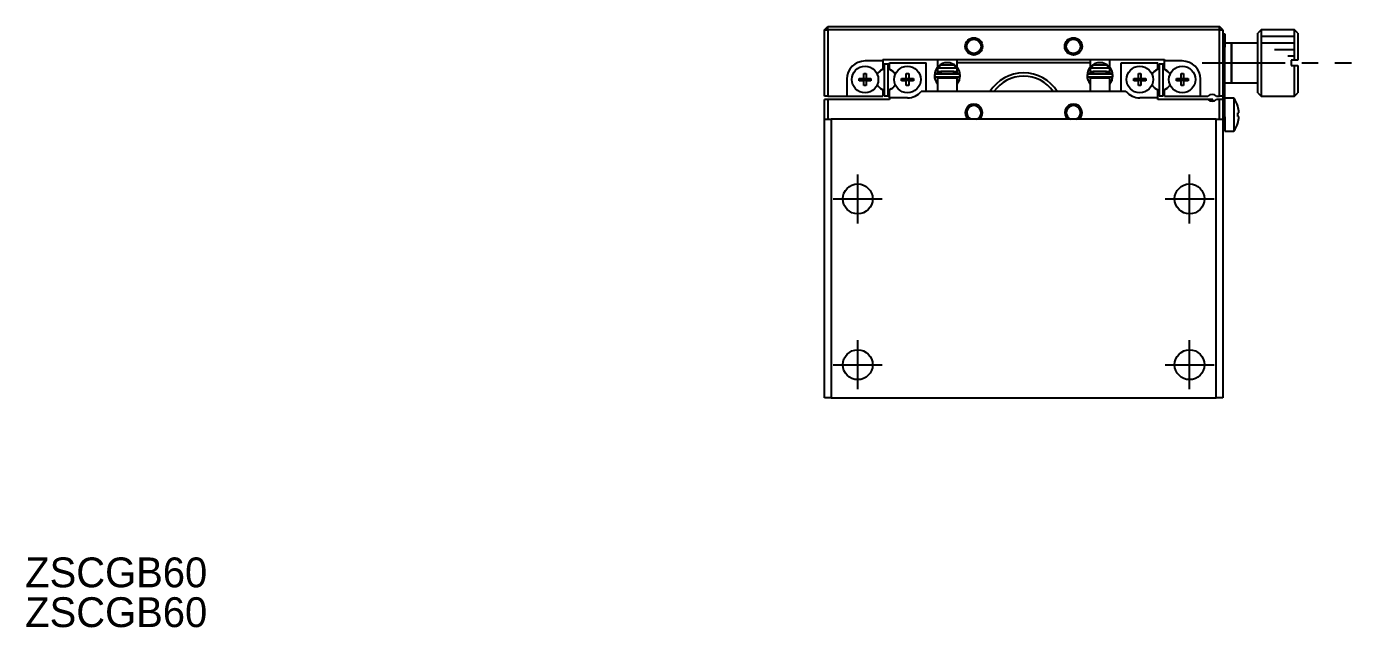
# Model space of a CAD drawing. Extents: x 36 to 387, y -13 to 301.
# Drawn here: x 36.3 to 236, y -13.5 to 77.2 of the extents above; entities that cross this region are included whole.
import ezdxf

# ---------------------------------------------------------------- set-up
doc = ezdxf.new("R2010")
doc.units = 0
doc.header["$LTSCALE"] = 10
doc.linetypes.add('CENTER', pattern=[2, 1.25, -0.25, 0.25, -0.25])
doc.layers.get('0').update_dxf_attribs({"linetype": 'CONTINUOUS'})
doc.layers.add('CENTER', color=1, linetype='CENTER')
doc.styles.get("Standard").update_dxf_attribs({"font": 'FGP教科書体NT-M'})

msp = doc.modelspace()

# ---------------------------------------------------------------- linework, layer by layer
at = {"color": 7, "linetype": 'CONTINUOUS'}
for p, q in [((156.584228, 76.668011), (157.084228, 77.168011)), ((156.584228, 66.668011), (156.584228, 76.668011)), ((156.584228, 76.668011), (157.084228, 76.668011)), ((157.084228, 76.668011), (157.084228, 77.168011)), ((157.084228, 77.168011), (216.084228, 77.168011)), ((157.084228, 76.668011), (157.084228, 66.668011)), ((216.084228, 76.668011), (157.084228, 76.668011)), ((216.084228, 76.668011), (216.084228, 77.168011)), ((216.584228, 76.668011), (216.084228, 77.168011)), ((216.084228, 66.668011), (216.084228, 76.668011)), ((216.084228, 76.668011), (216.584228, 76.668011)), ((216.584228, 76.668011), (216.584228, 66.668011)), ((216.584228, 76.068011), (216.884228, 76.068011)), ((216.884228, 76.068011), (216.884228, 74.068011)), ((222.384228, 76.668011), (221.884228, 76.168011)), ((221.884228, 71.668011), (221.884228, 76.168011)), ((222.384228, 76.668011), (222.384228, 71.668011)), ((227.384228, 76.668011), (222.384228, 76.668011)), ((227.384228, 72.068011), (227.384228, 76.668011)), ((227.884228, 76.168011), (227.384228, 76.668011)), ((227.884228, 76.168011), (227.884228, 72.068011)), ((217.884228, 74.668011), (216.884228, 74.668011)), ((216.884228, 64.943011), (216.884228, 74.068011)), ((217.884228, 74.668011), (217.884228, 71.668011)), ((217.884228, 68.668011), (217.884228, 74.668011)), ((221.884228, 74.668011), (217.884228, 74.668011)), ((165.384228, 71.968011), (162.684228, 71.968011)), ((165.384228, 72.168011), (207.784228, 72.168011)), ((165.384228, 72.168011), (165.384228, 71.968011)), ((165.384228, 71.968011), (165.384228, 70.718816)), ((173.584228, 72.168011), (173.584228, 71.003798)), ((176.584228, 71.0037), (176.584228, 72.168011)), ((196.584228, 72.168011), (196.584228, 71.003798)), ((199.584228, 71.0037), (199.584228, 72.168011)), ((207.784228, 72.168011), (207.784228, 71.968011)), ((210.484228, 71.968011), (207.784228, 71.968011)), ((207.784228, 70.718816), (207.784228, 71.968011)), ((226.884228, 72.068011), (226.884228, 71.268011)), ((227.384228, 72.068011), (226.884228, 72.068011)), ((227.884228, 72.068011), (227.384228, 72.068011)), ((162.504228, 70.054372), (162.864228, 70.054372)), ((162.504228, 69.348011), (162.504228, 70.054372)), ((162.864228, 70.054372), (162.864228, 69.348011)), ((165.384228, 70.718816), (165.124133, 70.56865)), ((165.584228, 71.468011), (165.584228, 66.668011)), ((166.184228, 71.468011), (165.584228, 71.468011)), ((166.184228, 66.668011), (166.184228, 71.468011)), ((166.384228, 70.718816), (166.384228, 71.668011)), ((166.384228, 71.668011), (171.884228, 71.668011)), ((166.384228, 70.718816), (166.644323, 70.56865)), ((168.904228, 70.054372), (169.264228, 70.054372)), ((168.904228, 69.348011), (168.904228, 70.054372)), ((169.264228, 70.054372), (169.264228, 69.348011)), ((171.884228, 67.368011), (171.884228, 71.668011)), ((176.834228, 69.963011), (173.334228, 69.963011)), ((173.540862, 69.963066), (173.648673, 70.368171)), ((173.642226, 70.868011), (173.584228, 70.868011)), ((173.584228, 70.868011), (173.584228, 70.368011)), ((173.584228, 70.368011), (174.084228, 70.368011)), ((173.584228, 70.368011), (176.584228, 70.368011)), ((173.584228, 70.180401), (173.584228, 70.168011)), ((173.584228, 70.168011), (174.084228, 70.168011)), ((173.642226, 70.868011), (174.171373, 71.368011)), ((176.533474, 70.868011), (173.642226, 70.868011)), ((176.084228, 70.368011), (174.084228, 70.368011)), ((174.084228, 70.368011), (176.084228, 70.368011)), ((174.084228, 70.368011), (174.084228, 69.963011)), ((174.164128, 71.368011), (174.171373, 71.368011)), ((174.171373, 71.368011), (176.004328, 71.368011)), ((176.004328, 71.368011), (176.533474, 70.868011)), ((176.084228, 70.368011), (176.584166, 70.368011)), ((176.084228, 69.963011), (176.084228, 70.368011)), ((176.084228, 70.168011), (176.584228, 70.168011)), ((176.519447, 70.368165), (176.62791, 69.963033)), ((176.584228, 70.868011), (176.533474, 70.868011)), ((196.58423, 71.668011), (176.584228, 71.668011)), ((176.584228, 70.368011), (176.584228, 70.868011)), ((176.584228, 70.168011), (176.584228, 70.179368)), ((176.584228, 69.963011), (176.584228, 70.168011)), ((199.834228, 69.963011), (196.334228, 69.963011)), ((196.540862, 69.963066), (196.648673, 70.368171)), ((196.642226, 70.868011), (196.584228, 70.868011)), ((196.584228, 70.868011), (196.584228, 70.368011)), ((196.584228, 70.368011), (199.584228, 70.368011)), ((196.584228, 70.368011), (197.084228, 70.368011)), ((196.584228, 70.180401), (196.584228, 70.168011)), ((196.584228, 70.168011), (197.084228, 70.168011)), ((196.58423, 69.963011), (196.584229, 70.168011)), ((196.642226, 70.868011), (197.171373, 71.368011)), ((199.533474, 70.868011), (196.642226, 70.868011)), ((199.084228, 70.368011), (197.084228, 70.368011)), ((197.084228, 70.368011), (199.084228, 70.368011)), ((197.084228, 70.368011), (197.084228, 69.963011)), ((197.164128, 71.368011), (197.171373, 71.368011)), ((197.171373, 71.368011), (199.004328, 71.368011)), ((199.004328, 71.368011), (199.533474, 70.868011)), ((199.084228, 70.368011), (199.584166, 70.368011)), ((199.084228, 69.963011), (199.084228, 70.368011)), ((199.084228, 70.168011), (199.584228, 70.168011)), ((199.519447, 70.368165), (199.62791, 69.963033)), ((199.584228, 70.868011), (199.533474, 70.868011)), ((199.584228, 70.368011), (199.584228, 70.868011)), ((199.584228, 70.168011), (199.584228, 70.179368)), ((201.284228, 67.368011), (201.284228, 71.668011)), ((201.284228, 71.668011), (206.784228, 71.668011)), ((203.904228, 70.054372), (204.264228, 70.054372)), ((203.904228, 69.348011), (203.904228, 70.054372)), ((204.264228, 70.054372), (204.264228, 69.348011)), ((206.784228, 70.718816), (206.524133, 70.56865)), ((206.784228, 70.718816), (206.784228, 71.668011)), ((206.984228, 71.468011), (206.984228, 66.668011)), ((207.584228, 71.468011), (206.984228, 71.468011)), ((207.584228, 66.668011), (207.584228, 71.468011)), ((207.784228, 70.718816), (208.044323, 70.56865)), ((210.304228, 70.054372), (210.664228, 70.054372)), ((210.304228, 69.348011), (210.304228, 70.054372)), ((210.664228, 70.054372), (210.664228, 69.348011)), ((217.884228, 71.668011), (217.884228, 68.668011)), ((221.884228, 67.168011), (221.884228, 71.668011)), ((222.384228, 71.668011), (222.384228, 66.668011)), ((226.884228, 71.268011), (227.384228, 71.268011)), ((227.384228, 66.668011), (227.384228, 71.268011)), ((227.384228, 71.268011), (227.884228, 71.268011)), ((227.884228, 71.268011), (227.884228, 67.168011)), ((159.934228, 69.218011), (159.934228, 66.668011)), ((161.797866, 69.348011), (162.504228, 69.348011)), ((161.797866, 68.988011), (161.797866, 69.348011)), ((162.504228, 68.988011), (161.797866, 68.988011)), ((162.5146, 69.337638), (162.504228, 69.348011)), ((162.5146, 68.998383), (162.504228, 68.988011)), ((162.504228, 68.281649), (162.504228, 68.988011)), ((162.864228, 68.281649), (162.504228, 68.281649)), ((162.5146, 68.998383), (162.5146, 69.337638)), ((162.5146, 69.337638), (162.853856, 69.337638)), ((162.853856, 68.998383), (162.5146, 68.998383)), ((162.853856, 69.337638), (162.864228, 69.348011)), ((162.853856, 69.337638), (162.853856, 68.998383)), ((162.853856, 68.998383), (162.864228, 68.988011)), ((162.864228, 69.348011), (163.570589, 69.348011)), ((162.864228, 68.988011), (162.864228, 68.281649)), ((163.570589, 68.988011), (162.864228, 68.988011)), ((163.570589, 69.348011), (163.570589, 68.988011)), ((168.197866, 69.348011), (168.904228, 69.348011)), ((168.197866, 68.988011), (168.197866, 69.348011)), ((168.904228, 68.988011), (168.197866, 68.988011)), ((168.9146, 69.337638), (168.904228, 69.348011)), ((168.9146, 68.998383), (168.904228, 68.988011)), ((168.904228, 68.281649), (168.904228, 68.988011)), ((169.264228, 68.281649), (168.904228, 68.281649)), ((168.9146, 68.998383), (168.9146, 69.337638)), ((168.9146, 69.337638), (169.253856, 69.337638)), ((169.253856, 68.998383), (168.9146, 68.998383)), ((169.253856, 69.337638), (169.264228, 69.348011)), ((169.253856, 69.337638), (169.253856, 68.998383)), ((169.253856, 68.998383), (169.264228, 68.988011)), ((169.264228, 69.348011), (169.970589, 69.348011)), ((169.264228, 68.988011), (169.264228, 68.281649)), ((169.970589, 68.988011), (169.264228, 68.988011)), ((169.970589, 69.348011), (169.970589, 68.988011)), ((173.273789, 69.062268), (173.27409, 69.061339)), ((173.27409, 69.061339), (173.274555, 69.059911)), ((173.274555, 69.059911), (173.274983, 69.058607)), ((173.274983, 69.058607), (173.275284, 69.057692)), ((173.275284, 69.057692), (173.275692, 69.056462)), ((173.275692, 69.056462), (173.276022, 69.055473)), ((173.276022, 69.055473), (173.276411, 69.054314)), ((173.276411, 69.054314), (173.276758, 69.053284)), ((173.276758, 69.053284), (173.277514, 69.051062)), ((173.277514, 69.051062), (173.277827, 69.05015)), ((173.277827, 69.05015), (173.279336, 69.045806)), ((173.279336, 69.045806), (173.280052, 69.043777)), ((173.280052, 69.043777), (173.281061, 69.040949)), ((173.281061, 69.040949), (173.295788, 69.00348)), ((173.296032, 69.007373), (173.295503, 69.00483)), ((173.295503, 69.00483), (173.296267, 69.00515)), ((173.295788, 69.00348), (173.295503, 69.00483)), ((173.296211, 69.00275), (173.295788, 69.00348)), ((173.296391, 69.005203), (173.296483, 69.005241)), ((173.334228, 69.573011), (176.834228, 69.573011)), ((173.583944, 69.356365), (173.540538, 69.572968)), ((176.584228, 69.368011), (173.584228, 69.368011)), ((173.584228, 69.368011), (173.584228, 67.368011)), ((173.6464, 69.368036), (173.649934, 69.377852)), ((173.649934, 69.377852), (173.655648, 69.39181)), ((173.655648, 69.39181), (173.662061, 69.405459)), ((173.662061, 69.405459), (173.669154, 69.418764)), ((173.669154, 69.418764), (173.676908, 69.431693)), ((173.676908, 69.431693), (173.685302, 69.444214)), ((173.685302, 69.444214), (173.694311, 69.456295)), ((173.694311, 69.456295), (173.703912, 69.467907)), ((173.703912, 69.467907), (173.714078, 69.479024)), ((173.714078, 69.479024), (173.724784, 69.489619)), ((173.724784, 69.489619), (173.735999, 69.499667)), ((173.735999, 69.499667), (173.747696, 69.509146)), ((173.747696, 69.509146), (173.759844, 69.518034)), ((173.759844, 69.518034), (173.772413, 69.526311)), ((173.772413, 69.526311), (173.785371, 69.533958)), ((173.785371, 69.533958), (173.798686, 69.54096)), ((173.798686, 69.54096), (173.812324, 69.547301)), ((173.812324, 69.547301), (173.826254, 69.552968)), ((173.826254, 69.552968), (173.84044, 69.557948)), ((173.84044, 69.557948), (173.85485, 69.562231)), ((173.85485, 69.562231), (173.869448, 69.565808)), ((173.869448, 69.565808), (173.884201, 69.568672)), ((173.884201, 69.568672), (173.899072, 69.570817)), ((173.899072, 69.570817), (173.914028, 69.572239)), ((173.914028, 69.572239), (173.929032, 69.572935)), ((173.929032, 69.572935), (173.935727, 69.573011)), ((174.084228, 69.573011), (174.084228, 69.368011)), ((176.084228, 69.368011), (176.084228, 69.573011)), ((176.232728, 69.573011), (176.246954, 69.572677)), ((176.246954, 69.572677), (176.261934, 69.571617)), ((176.261934, 69.571617), (176.276843, 69.569833)), ((176.276843, 69.569833), (176.291647, 69.56733)), ((176.291647, 69.56733), (176.30631, 69.564113)), ((176.30631, 69.564113), (176.320798, 69.560188)), ((176.320798, 69.560188), (176.335078, 69.555566)), ((176.335078, 69.555566), (176.349114, 69.550255)), ((176.349114, 69.550255), (176.362875, 69.544267)), ((176.362875, 69.544267), (176.376327, 69.537616)), ((176.376327, 69.537616), (176.389437, 69.530316)), ((176.389437, 69.530316), (176.402175, 69.522383)), ((176.402175, 69.522383), (176.414508, 69.513834)), ((176.414508, 69.513834), (176.426407, 69.504689)), ((176.426407, 69.504689), (176.437842, 69.494968)), ((176.437842, 69.494968), (176.448783, 69.484692)), ((176.448783, 69.484692), (176.459204, 69.473885)), ((176.459204, 69.473885), (176.469076, 69.462572)), ((176.469076, 69.462572), (176.478375, 69.450779)), ((176.478375, 69.450779), (176.487075, 69.438533)), ((176.487075, 69.438533), (176.495153, 69.425864)), ((176.495153, 69.425864), (176.502587, 69.412801)), ((176.502587, 69.412801), (176.509357, 69.399377)), ((176.509357, 69.399377), (176.515442, 69.385624)), ((176.515442, 69.385624), (176.520825, 69.371577)), ((176.520825, 69.371577), (176.522057, 69.368032)), ((176.86789, 68.994823), (176.584203, 69.092968)), ((176.584228, 67.368011), (176.584228, 69.368011)), ((176.595868, 69.097349), (176.584228, 69.103498)), ((176.58435, 68.531979), (176.871809, 69.003924)), ((176.60812, 69.091091), (176.595868, 69.097349)), ((176.620908, 69.084764), (176.60812, 69.091091)), ((176.634151, 69.078408), (176.620908, 69.084764)), ((176.647766, 69.072062), (176.634151, 69.078408)), ((176.661667, 69.065767), (176.647766, 69.072062)), ((176.675767, 69.059562), (176.661667, 69.065767)), ((176.689977, 69.053486), (176.675767, 69.059562)), ((176.704209, 69.047577), (176.689977, 69.053486)), ((176.718373, 69.041872), (176.704209, 69.047577)), ((176.732379, 69.036408), (176.718373, 69.041872)), ((176.74614, 69.031218), (176.732379, 69.036408)), ((176.75957, 69.026335), (176.74614, 69.031218)), ((176.772584, 69.021789), (176.75957, 69.026335)), ((176.785099, 69.01761), (176.772584, 69.021789)), ((176.797039, 69.013824), (176.785099, 69.01761)), ((176.808327, 69.010454), (176.797039, 69.013824)), ((176.818893, 69.007521), (176.808327, 69.010454)), ((176.828671, 69.005044), (176.818893, 69.007521)), ((176.837598, 69.003039), (176.828671, 69.005044)), ((176.845619, 69.001517), (176.837598, 69.003039)), ((176.852684, 69.00049), (176.845619, 69.001517)), ((176.858748, 68.999962), (176.852684, 69.00049)), ((176.861545, 69.5669), (176.857853, 69.574558)), ((176.863773, 68.999938), (176.858748, 68.999962)), ((176.858992, 68.974618), (176.868858, 68.997089)), ((176.875473, 69.535552), (176.861545, 69.5669)), ((176.867727, 69.000417), (176.863773, 68.999938)), ((176.867314, 69.000514), (176.86789, 68.994823)), ((176.870586, 69.001397), (176.867727, 69.000417)), ((176.868858, 68.997089), (177.027883, 69.740422)), ((176.872331, 69.002871), (176.870586, 69.001397)), ((176.872953, 69.00483), (176.872331, 69.002871)), ((176.872668, 69.00348), (176.884722, 69.033646)), ((176.887815, 69.503562), (176.875473, 69.535552)), ((176.884722, 69.033646), (176.895881, 69.066066)), ((176.898541, 69.471007), (176.887815, 69.503562)), ((176.895881, 69.066066), (176.905403, 69.098993)), ((176.907627, 69.437967), (176.898541, 69.471007)), ((176.905403, 69.098993), (176.913267, 69.132344)), ((176.91505, 69.404523), (176.907627, 69.437967)), ((176.913267, 69.132344), (176.919452, 69.166039)), ((176.920791, 69.370757), (176.91505, 69.404523)), ((176.919452, 69.166039), (176.923944, 69.199994)), ((176.924838, 69.336751), (176.920791, 69.370757)), ((176.923944, 69.199994), (176.926733, 69.234126)), ((176.927181, 69.302588), (176.924838, 69.336751)), ((176.926733, 69.234126), (176.927813, 69.268352)), ((176.927813, 69.268352), (176.927181, 69.302588)), ((196.273789, 69.062268), (196.27409, 69.061339)), ((196.27409, 69.061339), (196.274555, 69.059911)), ((196.274555, 69.059911), (196.274983, 69.058607)), ((196.274983, 69.058607), (196.275284, 69.057692)), ((196.275284, 69.057692), (196.275692, 69.056462)), ((196.275692, 69.056462), (196.276022, 69.055473)), ((196.276022, 69.055473), (196.276411, 69.054314)), ((196.276411, 69.054314), (196.276758, 69.053284)), ((196.276758, 69.053284), (196.277514, 69.051062)), ((196.277514, 69.051062), (196.277827, 69.05015)), ((196.277827, 69.05015), (196.279336, 69.045806)), ((196.279336, 69.045806), (196.280052, 69.043777)), ((196.280052, 69.043777), (196.281061, 69.040949)), ((196.281061, 69.040949), (196.295788, 69.00348)), ((196.296032, 69.007373), (196.295503, 69.00483)), ((196.295503, 69.00483), (196.296267, 69.00515)), ((196.295788, 69.00348), (196.295503, 69.00483)), ((196.296211, 69.00275), (196.295788, 69.00348)), ((196.296391, 69.005203), (196.296483, 69.005241)), ((196.334228, 69.573011), (199.834228, 69.573011)), ((196.583944, 69.356365), (196.540538, 69.572968)), ((199.584228, 69.368011), (196.584228, 69.368011)), ((196.584228, 69.368011), (196.584228, 67.368011)), ((196.6464, 69.368036), (196.649934, 69.377852)), ((196.649934, 69.377852), (196.655648, 69.39181)), ((196.655648, 69.39181), (196.662061, 69.405459)), ((196.662061, 69.405459), (196.669154, 69.418764)), ((196.669154, 69.418764), (196.676908, 69.431693)), ((196.676908, 69.431693), (196.685302, 69.444214)), ((196.685302, 69.444214), (196.694311, 69.456295)), ((196.694311, 69.456295), (196.703912, 69.467907)), ((196.703912, 69.467907), (196.714078, 69.479024)), ((196.714078, 69.479024), (196.724784, 69.489619)), ((196.724784, 69.489619), (196.735999, 69.499667)), ((196.735999, 69.499667), (196.747696, 69.509146)), ((196.747696, 69.509146), (196.759844, 69.518034)), ((196.759844, 69.518034), (196.772413, 69.526311)), ((196.772413, 69.526311), (196.785371, 69.533958)), ((196.785371, 69.533958), (196.798686, 69.54096)), ((196.798686, 69.54096), (196.812324, 69.547301)), ((196.812324, 69.547301), (196.826254, 69.552968)), ((196.826254, 69.552968), (196.84044, 69.557948)), ((196.84044, 69.557948), (196.85485, 69.562231)), ((196.85485, 69.562231), (196.869448, 69.565808)), ((196.869448, 69.565808), (196.884201, 69.568672)), ((196.884201, 69.568672), (196.899072, 69.570817)), ((196.899072, 69.570817), (196.914028, 69.572239)), ((196.914028, 69.572239), (196.929032, 69.572935)), ((196.929032, 69.572935), (196.935727, 69.573011)), ((197.084228, 69.573011), (197.084228, 69.368011)), ((199.084228, 69.368011), (199.084228, 69.573011)), ((199.232728, 69.573011), (199.246954, 69.572677)), ((199.246954, 69.572677), (199.261934, 69.571617)), ((199.261934, 69.571617), (199.276843, 69.569833)), ((199.276843, 69.569833), (199.291647, 69.56733)), ((199.291647, 69.56733), (199.30631, 69.564113)), ((199.30631, 69.564113), (199.320798, 69.560188)), ((199.320798, 69.560188), (199.335078, 69.555566)), ((199.335078, 69.555566), (199.349114, 69.550255)), ((199.349114, 69.550255), (199.362875, 69.544267)), ((199.362875, 69.544267), (199.376327, 69.537616)), ((199.376327, 69.537616), (199.389437, 69.530316)), ((199.389437, 69.530316), (199.402175, 69.522383)), ((199.402175, 69.522383), (199.414508, 69.513834)), ((199.414508, 69.513834), (199.426407, 69.504689)), ((199.426407, 69.504689), (199.437842, 69.494968)), ((199.437842, 69.494968), (199.448783, 69.484692)), ((199.448783, 69.484692), (199.459204, 69.473885)), ((199.459204, 69.473885), (199.469076, 69.462572)), ((199.469076, 69.462572), (199.478375, 69.450779)), ((199.478375, 69.450779), (199.487075, 69.438533)), ((199.487075, 69.438533), (199.495153, 69.425864)), ((199.495153, 69.425864), (199.502587, 69.412801)), ((199.502587, 69.412801), (199.509357, 69.399377)), ((199.509357, 69.399377), (199.515442, 69.385624)), ((199.515442, 69.385624), (199.520825, 69.371577)), ((199.520825, 69.371577), (199.522057, 69.368032)), ((199.86789, 68.994823), (199.584203, 69.092968)), ((199.584228, 67.368011), (199.584228, 69.368011)), ((199.595868, 69.097349), (199.584228, 69.103498)), ((199.58435, 68.531979), (199.871809, 69.003924)), ((199.60812, 69.091091), (199.595868, 69.097349)), ((199.620908, 69.084764), (199.60812, 69.091091)), ((199.634151, 69.078408), (199.620908, 69.084764)), ((199.647766, 69.072062), (199.634151, 69.078408)), ((199.661667, 69.065767), (199.647766, 69.072062)), ((199.675767, 69.059562), (199.661667, 69.065767)), ((199.689977, 69.053486), (199.675767, 69.059562)), ((199.704209, 69.047577), (199.689977, 69.053486)), ((199.718373, 69.041872), (199.704209, 69.047577)), ((199.732379, 69.036408), (199.718373, 69.041872)), ((199.74614, 69.031218), (199.732379, 69.036408)), ((199.75957, 69.026335), (199.74614, 69.031218)), ((199.772584, 69.021789), (199.75957, 69.026335)), ((199.785099, 69.01761), (199.772584, 69.021789)), ((199.797039, 69.013824), (199.785099, 69.01761)), ((199.808327, 69.010454), (199.797039, 69.013824)), ((199.818893, 69.007521), (199.808327, 69.010454)), ((199.828671, 69.005044), (199.818893, 69.007521)), ((199.837598, 69.003039), (199.828671, 69.005044)), ((199.845619, 69.001517), (199.837598, 69.003039)), ((199.852684, 69.00049), (199.845619, 69.001517)), ((199.858748, 68.999962), (199.852684, 69.00049)), ((199.861545, 69.5669), (199.857853, 69.574558)), ((199.863773, 68.999938), (199.858748, 68.999962)), ((199.858992, 68.974618), (200.027883, 69.740422)), ((199.875473, 69.535552), (199.861545, 69.5669)), ((199.867727, 69.000417), (199.863773, 68.999938)), ((199.867314, 69.000514), (199.86789, 68.994823)), ((199.870586, 69.001397), (199.867727, 69.000417)), ((199.872331, 69.002871), (199.870586, 69.001397)), ((199.872953, 69.00483), (199.872331, 69.002871)), ((199.872668, 69.00348), (199.884722, 69.033646)), ((199.887815, 69.503562), (199.875473, 69.535552)), ((199.884722, 69.033646), (199.895881, 69.066066)), ((199.898541, 69.471007), (199.887815, 69.503562)), ((199.895881, 69.066066), (199.905403, 69.098993)), ((199.907627, 69.437967), (199.898541, 69.471007)), ((199.905403, 69.098993), (199.913267, 69.132344)), ((199.91505, 69.404523), (199.907627, 69.437967)), ((199.913267, 69.132344), (199.919452, 69.166039)), ((199.920791, 69.370757), (199.91505, 69.404523)), ((199.919452, 69.166039), (199.923944, 69.199994)), ((199.924838, 69.336751), (199.920791, 69.370757)), ((199.923944, 69.199994), (199.926733, 69.234126)), ((199.927181, 69.302588), (199.924838, 69.336751)), ((199.926733, 69.234126), (199.927813, 69.268352)), ((199.927813, 69.268352), (199.927181, 69.302588)), ((203.197866, 69.348011), (203.904228, 69.348011)), ((203.197866, 68.988011), (203.197866, 69.348011)), ((203.904228, 68.988011), (203.197866, 68.988011)), ((203.9146, 69.337638), (203.904228, 69.348011)), ((203.9146, 68.998383), (203.904228, 68.988011)), ((203.904228, 68.281649), (203.904228, 68.988011)), ((204.264228, 68.281649), (203.904228, 68.281649)), ((203.9146, 68.998383), (203.9146, 69.337638)), ((203.9146, 69.337638), (204.253856, 69.337638)), ((204.253856, 68.998383), (203.9146, 68.998383)), ((204.253856, 69.337638), (204.264228, 69.348011)), ((204.253856, 69.337638), (204.253856, 68.998383)), ((204.253856, 68.998383), (204.264228, 68.988011)), ((204.264228, 69.348011), (204.970589, 69.348011)), ((204.264228, 68.988011), (204.264228, 68.281649)), ((204.970589, 68.988011), (204.264228, 68.988011)), ((204.970589, 69.348011), (204.970589, 68.988011)), ((209.597866, 69.348011), (210.304228, 69.348011)), ((209.597866, 68.988011), (209.597866, 69.348011)), ((210.304228, 68.988011), (209.597866, 68.988011)), ((210.3146, 69.337638), (210.304228, 69.348011)), ((210.3146, 68.998383), (210.304228, 68.988011)), ((210.304228, 68.281649), (210.304228, 68.988011)), ((210.664228, 68.281649), (210.304228, 68.281649)), ((210.3146, 68.998383), (210.3146, 69.337638)), ((210.3146, 69.337638), (210.653856, 69.337638)), ((210.653856, 68.998383), (210.3146, 68.998383)), ((210.653856, 69.337638), (210.664228, 69.348011)), ((210.653856, 69.337638), (210.653856, 68.998383)), ((210.653856, 68.998383), (210.664228, 68.988011)), ((210.664228, 69.348011), (211.370589, 69.348011)), ((210.664228, 68.988011), (210.664228, 68.281649)), ((211.370589, 68.988011), (210.664228, 68.988011)), ((211.370589, 69.348011), (211.370589, 68.988011)), ((213.234228, 66.668011), (213.234228, 69.218011)), ((216.884228, 68.668011), (217.884228, 68.668011)), ((217.884228, 68.668011), (221.884228, 68.668011)), ((157.084228, 66.668011), (156.584228, 66.668011)), ((156.584228, 63.168011), (156.584228, 66.168011)), ((157.084228, 66.168011), (156.584228, 66.168011)), ((157.084228, 66.668011), (159.934228, 66.668011)), ((157.084228, 66.168011), (157.084228, 63.168011)), ((166.384228, 66.168011), (157.084228, 66.168011)), ((159.934228, 66.668011), (165.384228, 66.668011)), ((165.124133, 67.767371), (165.384228, 67.617205)), ((165.384228, 67.617205), (165.384228, 66.668011)), ((166.184228, 66.668011), (165.584228, 66.668011)), ((166.644323, 67.767371), (166.384228, 67.617205)), ((166.384228, 66.418011), (166.384228, 67.617205)), ((166.384228, 66.418011), (166.384228, 66.168011)), ((169.084228, 66.418011), (166.384228, 66.418011)), ((174.009228, 67.368011), (171.16329, 67.368011)), ((176.159228, 67.368011), (174.009228, 67.368011)), ((197.009228, 67.368011), (176.159228, 67.368011)), ((199.159228, 67.368011), (197.009228, 67.368011)), ((202.005165, 67.368011), (199.159228, 67.368011)), ((206.784228, 66.418011), (204.084228, 66.418011)), ((206.524133, 67.767371), (206.784228, 67.617205)), ((206.784228, 66.418011), (206.784228, 67.617205)), ((206.784228, 66.168011), (206.784228, 66.418011)), ((214.32279, 66.168011), (206.784228, 66.168011)), ((207.584228, 66.668011), (206.984228, 66.668011)), ((208.044323, 67.767371), (207.784228, 67.617205)), ((207.784228, 66.668011), (207.784228, 67.617205)), ((207.784228, 66.668011), (213.234228, 66.668011)), ((213.234228, 66.668011), (214.32279, 66.668011)), ((215.084228, 66.168011), (214.32279, 66.168011)), ((215.084228, 65.923023), (215.084228, 66.168011)), ((215.645666, 66.668011), (216.084228, 66.668011)), ((216.084228, 66.168011), (215.645666, 66.168011)), ((216.584228, 66.668011), (216.084228, 66.668011)), ((216.084228, 63.168011), (216.084228, 66.168011)), ((216.584228, 66.168011), (216.084228, 66.168011)), ((216.584228, 66.668011), (216.584228, 66.168011)), ((216.584228, 66.168011), (216.584228, 63.168011)), ((218.275885, 66.368011), (216.884228, 66.368011)), ((218.275885, 66.368011), (218.275885, 61.368011)), ((221.884228, 67.168011), (222.384228, 66.668011)), ((222.384228, 66.668011), (227.384228, 66.668011)), ((227.384228, 66.668011), (227.884228, 67.168011)), ((216.884228, 63.568011), (216.884228, 64.943011)), ((218.846808, 65.1266), (218.853663, 65.129944)), ((218.846808, 64.128011), (219.01918, 64.128011)), ((218.846808, 63.608011), (218.846808, 64.128011)), ((156.584228, 21.168011), (156.584228, 63.168011)), ((156.584228, 63.168011), (157.584228, 63.168011)), ((157.584228, 63.168011), (157.584228, 21.168011)), ((215.584228, 63.168011), (157.584228, 63.168011)), ((215.584228, 21.168011), (215.584228, 63.168011)), ((215.584228, 63.168011), (216.584228, 63.168011)), ((216.584228, 63.168011), (216.584228, 21.168011)), ((216.884228, 63.568011), (216.884228, 61.568011)), ((219.01918, 63.608011), (218.846808, 63.608011)), ((218.853663, 62.606078), (218.846808, 62.609421)), ((216.884228, 61.568011), (216.584228, 61.568011)), ((216.884228, 61.568011), (216.884228, 61.368011)), ((216.884228, 61.368011), (218.275885, 61.368011)), ((157.584228, 21.168011), (156.584228, 21.168011)), ((157.584228, 21.168011), (215.584228, 21.168011)), ((216.584228, 21.168011), (215.584228, 21.168011))]:
    msp.add_line(p, q, dxfattribs=at)
at = {"color": 3, "linetype": 'CONTINUOUS'}
for p, q in [((227.384228, 75.668011), (222.384228, 75.668011)), ((227.384228, 74.668011), (222.384228, 74.668011)), ((227.384228, 73.668011), (224.384228, 73.668011)), ((227.384228, 72.668011), (226.384228, 72.668011))]:
    msp.add_line(p, q, dxfattribs=at)
for centre in [(179.084228, 74.168011), (179.084228, 74.168011), (194.084228, 74.168011), (194.084228, 74.168011)]:
    msp.add_circle(centre, 1.3, dxfattribs=at)
at = {"color": 7, "linetype": 'CONTINUOUS'}
for centre, radius in [((179.084228, 74.168011), 1.075), ((194.084228, 74.168011), 1.075), ((162.684228, 69.168011), 2), ((169.084228, 69.168011), 2), ((204.084228, 69.168011), 2), ((210.484228, 69.168011), 2), ((161.584228, 51.168011), 2.25), ((211.584228, 51.168011), 2.25), ((161.584228, 26.168011), 2.25), ((211.584228, 26.168011), 2.25)]:
    msp.add_circle(centre, radius, dxfattribs=at)
for centre, radius, start, end in [((162.684228, 69.218011), 2.75, 90, 180), ((210.484228, 69.218011), 2.75, 0, 90), ((165.999133, 69.053106), 1.75, 135, 148.118467), ((165.884227, 69.168011), 1.5875, 135.000249, 149.566737), ((165.884227, 69.168011), 1.5875, 100.893016, 135.000249), ((165.999133, 69.053106), 1.75, 120, 135), ((165.884227, 69.168011), 1.5875, 45.000249, 79.10691), ((165.769323, 69.053106), 1.75, 45, 60), ((165.884227, 69.168011), 1.5875, 30.433182, 45.000249), ((165.769323, 69.053106), 1.75, 31.881533, 45), ((173.334228, 69.768011), 0.195, 90, 270), ((175.084272, 69.768059), 1.943868, 0.672315, 179.257985), ((176.834228, 69.768011), 0.195, 270, 90), ((186.584228, 64.168011), 6, 32.230953, 147.769047), ((196.334228, 69.768011), 0.195, 90, 270), ((198.084272, 69.768059), 1.943868, 0.672315, 179.257985), ((199.834228, 69.768011), 0.195, 270, 90), ((207.399133, 69.053106), 1.75, 135, 148.118467), ((207.284227, 69.168011), 1.5875, 135.000249, 149.566737), ((207.284227, 69.168011), 1.5875, 100.893016, 135.000249), ((207.399133, 69.053106), 1.75, 120, 135), ((207.284227, 69.168011), 1.5875, 45.000249, 79.10691), ((207.169323, 69.053106), 1.75, 45, 60), ((207.284227, 69.168011), 1.5875, 30.433182, 45.000249), ((207.169323, 69.053106), 1.75, 31.881533, 45), ((165.999133, 69.282915), 1.75, 211.881533, 225), ((165.884227, 69.168011), 1.5875, 210.433263, 224.999751), ((165.884227, 69.168011), 1.5875, 224.999751, 259.106984), ((165.999133, 69.282915), 1.75, 225, 240), ((165.884227, 69.168011), 1.5875, 280.89309, 314.999751), ((165.769323, 69.282915), 1.75, 300, 315), ((165.884227, 69.168011), 1.5875, 314.999751, 329.566818), ((165.769323, 69.282915), 1.75, 315, 328.118467), ((175.0893, 69.769723), 1.94898, 180.774434, 219.429122), ((186.584228, 64.168011), 5.5, 35.578526, 144.421474), ((198.0893, 69.769723), 1.94898, 180.774434, 219.429122), ((207.399133, 69.282915), 1.75, 211.881533, 225), ((207.284227, 69.168011), 1.5875, 210.433263, 224.999751), ((207.284227, 69.168011), 1.5875, 224.999751, 259.106984), ((207.399133, 69.282915), 1.75, 225, 240), ((207.284227, 69.168011), 1.5875, 280.89309, 314.999751), ((207.169323, 69.282915), 1.75, 300, 315), ((207.284227, 69.168011), 1.5875, 314.999751, 329.566818), ((207.169323, 69.282915), 1.75, 315, 328.118467), ((169.084228, 69.168011), 2.75, 270, 319.114807), ((204.084228, 69.168011), 2.75, 220.885193, 270), ((214.984228, 65.918011), 1, 48.590378, 131.409622), ((214.984228, 66.918011), 1, 228.590378, 311.409622), ((214.534228, 63.868011), 4.5, 16.285843, 33.748989), ((179.084228, 64.168011), 1.075, 0, 248.471096), ((179.084228, 64.168011), 1.075, 291.528904, 0), ((194.084228, 64.168011), 1.075, 0, 248.471096), ((194.084228, 64.168011), 1.075, 291.528904, 0), ((214.534228, 63.868011), 4.492483, 3.317816, 16.26943), ((214.534228, 63.868011), 4.5, 326.251011, 343.714157), ((214.534228, 63.868011), 4.492483, 343.73057, 356.682184)]:
    msp.add_arc(centre, radius, start, end, dxfattribs=at)
at = {"color": 3, "linetype": 'CONTINUOUS'}
for centre in [(179.084228, 64.168011), (179.084228, 64.168011), (194.084228, 64.168011), (194.084228, 64.168011)]:
    msp.add_arc(centre, 1.3, 309.715137, 230.284863, dxfattribs=at)
at = {"layer": 'CENTER', "color": 1, "linetype": 'CENTER'}
for p, q in [((213.484228, 71.668011), (235.984228, 71.668011)), ((161.584228, 47.468011), (161.584228, 54.868011)), ((211.584228, 47.468011), (211.584228, 54.868011)), ((157.884228, 51.168011), (165.284228, 51.168011)), ((207.884228, 51.168011), (215.284228, 51.168011)), ((161.584228, 22.468011), (161.584228, 29.868011)), ((211.584228, 22.468011), (211.584228, 29.868011)), ((157.884228, 26.168011), (165.284228, 26.168011)), ((207.884228, 26.168011), (215.284228, 26.168011))]:
    msp.add_line(p, q, dxfattribs=at)

# ---------------------------------------------------------------- texts
at = {"color": 7}
for p in [(36.14839, -7.391559), (36.14839, -13.391559)]:
    msp.add_text('ZSCGB60', height=4.5, dxfattribs=at).set_placement(p)

doc.saveas('drawing.dxf')
